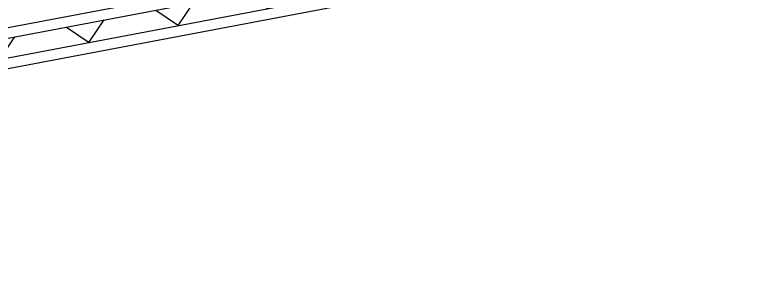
# Model space of a CAD drawing. Header units: centimetres. Extents: x 197412 to 267601, y -375791 to -305433.
# Drawn here: x 219141 to 220050, y -323741 to -323412 of the extents above; entities that cross this region are included whole.
import ezdxf

# ---------------------------------------------------------------- set-up
doc = ezdxf.new("R2010")
doc.units = ezdxf.units.CM

msp = doc.modelspace()

# ---------------------------------------------------------------- hatches: boundary and pattern name
at = {"linetype": 'Continuous'}
h = msp.add_hatch(dxfattribs=at)
h.set_pattern_fill('02_ISOLANT', color=256, scale=10, angle=10.72359, style=0, pattern_type=2)
h.set_pattern_definition([(55.723595, (82441.66, 127994.64), (-66.106423, 45.054865), []), (145.723595, (82441.66, 127994.64), (45.054865, 66.106423), [])])
h.paths.add_polyline_path([(217736.57, -323705.12), (217741.04, -323728.7), (220685.4, -323171.1), (220680.93, -323147.52)])

# ---------------------------------------------------------------- linework, layer by layer
for p, q in [((217734.15, -323692.34), (220678.51, -323134.75)), ((217736.57, -323705.12), (220680.93, -323147.52)), ((217736.57, -323705.12), (220680.93, -323147.52)), ((217741.04, -323728.7), (220685.4, -323171.1)), ((217741.04, -323728.7), (220685.4, -323171.1))]:
    msp.add_line(p, q, dxfattribs=at)
at = {"linetype": 'Continuous', "lineweight": 25}
for p, q in [((217734.15, -323692.34), (220678.51, -323134.75)), ((217743.46, -323741.47), (220687.82, -323183.87))]:
    msp.add_line(p, q, dxfattribs=at)

doc.saveas('drawing.dxf')
